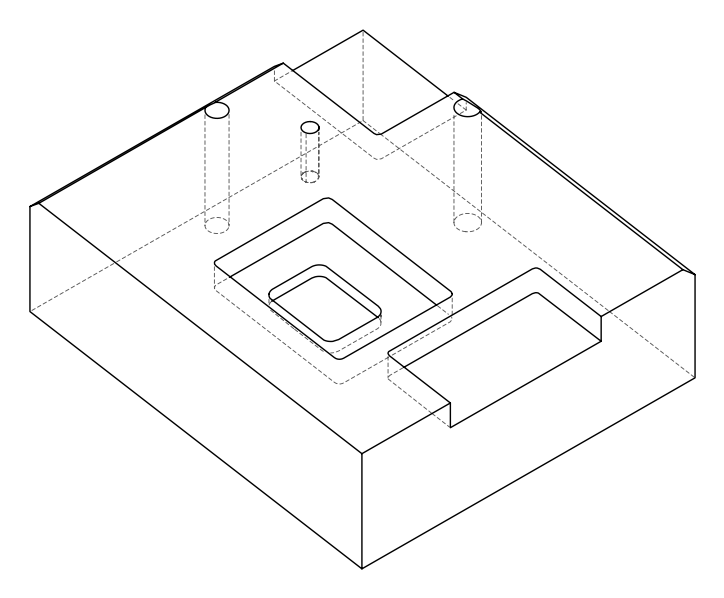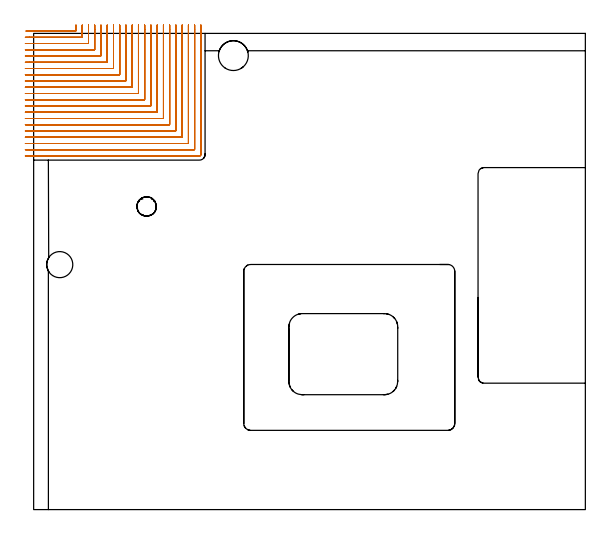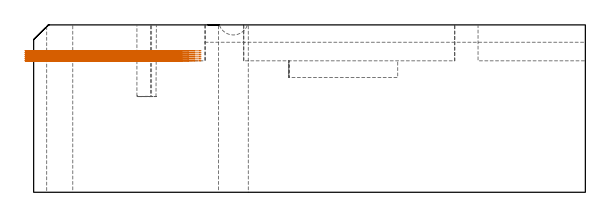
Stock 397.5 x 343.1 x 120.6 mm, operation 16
(PLAN: 19 operations, 15 tool changes, 331.6 min)
(1 SPOT_DRILL | STEP1HOLE | NXT0321_9005460120000 | 0.05 min | 183 mm3)
(2 SPOT_DRILL_1 | STEP1HOLE_1 | NXT0321_9005460120000 | 0.05 min | 183 mm3)
(3 SPOT_DRILL_2 | STEP1POCKET | NXT0321_9005460120000 | 0.03 min | 2 mm3)
(4 DRILL_BLIND_HOLE_INTO_CENTER | STEP1HOLE | NXT0301_092 | 0.08 min | 1729 mm3)
(5 GUN_DRILL_THROUGH_HOLE | STEP1HOLE | UGT0307_009 | 0.61 min | 11714 mm3)
(6 DRILL_TO_ENLARGE_THROUGH_HOLE | STEP1HOLE | UGT0301_256 | 0.52 min | 19802 mm3)
(7 DRILL_BLIND_HOLE_INTO_CENTER_1 | STEP1HOLE_1 | NXT0301_055 | 0.06 min | 526 mm3)
(8 GUN_DRILL_THROUGH_HOLE_1 | STEP1HOLE_1 | UGT0307_006 | 0.62 min | 6979 mm3)
(9 DRILL_TO_ENLARGE_THROUGH_HOLE_1 | STEP1HOLE_1 | NXT0301_102 | 0.51 min | 9529 mm3)
(10 DRILL_TO_ENLARGE_THROUGH_HOLE_2 | STEP1HOLE_1 | UGT0301_052 | 0.52 min | 26519 mm3)
(11 DRILL_BLIND_HOLE_INTO_CENTER_2 | STEP1POCKET | NXT0301_055 | 0.22 min | 2787 mm3)
(12 DRILL_TO_ENLARGE_BLIND_HOLE | STEP1POCKET | UGT0301_374 | 0.22 min | 4054 mm3)
(13 BORE_BLIND_HOLE | STEP1POCKET | UGT0332_064 | 0.22 min | 1095 mm3)
(14 AREA_MILL | FG_CHAMFER_SURFACE | UGT0205_001 | 11.05 min | 21606 mm3)
(15 AREA_MILL_1 | FG_CHAMFER_SURFACE_1 | UGT0205_001 | 8.31 min | 14485 mm3)
(16 MILL_CORNER_NOTCH_RECTANGULAR | CORNER_NOTCH_RECTANGULAR | NXT0201_008 | Follow Part, ap 1.5, ae 75% | 108.59 min | 291078 mm3)
(17 MILL_RECTANGULAR_POCKET | POCKET_RECTANGULAR_STRAIGHT | NXT0201_009 | Follow Part, ap 2, ae 75% | 85.23 min | 469951 mm3)
(18 MILL_RECTANGULAR_POCKET_1 | POCKET_RECTANGULAR_STRAIGHT_1 | UGT0201_100 | Follow Part, ap 4.5, ae 75% | 2.2 min | 54042 mm3)
(19 MILL_SLOT | SLOT_PARTIAL_RECTANGULAR | NXT0201_009 | Follow Part, ap 2, ae 75% | 112.54 min | 310785 mm3)
(TOOL NXT0321_9005460120000 | NC Spot Drill, 142deg, 12mm, Carbide, Uncoated | D12 PA142 FL30 Z2)
(TOOL NXT0301_092 | Carbide Drill 12.1mm [860.1-1210-061A1-MM 2214] | D12.1 PA140 FL77 Z2)
(TOOL UGT0307_009 | Gun Drill 12 mm | D12 PA130 FL24 Z1)
(TOOL UGT0301_256 | Twist Drill 18.8 mm | D18.8 PA118 FL135 Z2)
(TOOL NXT0301_055 | Carbide Drill 8.4mm [860.1-0840-042A1-MM 2214] | D8.4 PA140 FL61 Z2)
(TOOL UGT0307_006 | Gun Drill 9 mm | D9 PA130 FL24 Z1)
(TOOL NXT0301_102 | Carbide Drill 13.5mm [860.1-1350-108A1-MM 2214] | D13.5 PA140 FL123 Z2)
(TOOL UGT0301_052 | Twist Drill 21.5 mm | D21.5 PA118 FL150 Z2)
(TOOL UGT0301_374 | Twist Drill Flat Bottom 13 mm | D13 PA180 FL101 Z2)
(TOOL UGT0332_064 | 14 mm Boring Bar Slip Fit | D14)
(TOOL UGT0205_001 | Chamfer Mill 20 x 3 x 45 deg. | D20 FL50 Z2)
(TOOL NXT0201_008 | ENDMILL 6mm [2P460-0600-NA 1630] | D6 FL26 Z6)
(TOOL NXT0201_009 | ENDMILL 8mm [2P460-0800-NA 1630] | D8 FL26 Z6)
(TOOL UGT0201_100 | End Mill 18 mm | D18 FL22 Z2)
(OP 16 MILL_CORNER_NOTCH_RECTANGULAR, part 2 of 2)
G0 Z130.714
X-6. Y317.8
Z101.926
G1 X-3.
X57.205 F500.
G3 X57.5 Y318.095 R0.3
G1 Y346.1
Y349.1 F250.
G0 Z130.714
X-6. Y313.3
Z101.926
G1 X-3.
X61.705 F500.
G3 X62. Y313.595 R0.3
G1 Y346.1
Y349.1 F250.
G0 Z130.714
X-6. Y308.8
Z101.926
G1 X-3.
X66.204 F500.
G3 X66.5 Y309.096 R0.3
G1 Y346.1
Y349.1 F250.
G0 Z130.714
X-6. Y304.3
Z101.926
G1 X-3.
X70.704 F500.
G3 X71. Y304.596 R0.3
G1 Y346.1
Y349.1 F250.
G0 Z130.714
X-6. Y299.8
Z101.926
G1 X-3.
X75.204 F500.
G3 X75.5 Y300.096 R0.3
G1 Y346.1
Y349.1 F250.
G0 Z130.714
X-6. Y295.3
Z101.926
G1 X-3.
X79.704 F500.
G3 X80. Y295.596 R0.3
G1 Y346.1
Y349.1 F250.
G0 Z130.714
X-6. Y290.8
Z101.926
G1 X-3.
X84.204 F500.
G3 X84.5 Y291.096 R0.3
G1 Y346.1
Y349.1 F250.
G0 Z130.714
X-6. Y286.3
Z101.926
G1 X-3.
X88.703 F500.
G3 X89. Y286.597 R0.3
G1 Y346.1
Y349.1 F250.
G0 Z130.714
X-6. Y281.8
Z101.926
G1 X-3.
X93.203 F500.
G3 X93.5 Y282.097 R0.3
G1 Y346.1
Y349.1 F250.
G0 Z130.714
X-6. Y277.3
Z101.926
G1 X-3.
X97.703 F500.
G3 X98. Y277.597 R0.3
G1 Y346.1
Y349.1 F250.
G0 Z130.714
X-6. Y272.8
Z101.926
G1 X-3.
X102.203 F500.
G3 X102.5 Y273.097 R0.3
G1 Y346.1
Y349.1 F250.
G0 Z130.714
X-6. Y268.3
Z101.926
G1 X-3.
X106.703 F500.
G3 X107. Y268.597 R0.3
G1 Y346.1
Y349.1 F250.
G0 Z130.714
X-6. Y263.8
Z101.926
G1 X-3.
X111.203 F500.
G3 X111.5 Y264.097 R0.3
G1 Y346.1
Y349.1 F250.
G0 Z130.714
X-6. Y259.3
Z101.926
G1 X-3.
X115.703 F500.
G3 X116. Y259.597 R0.3
G1 Y346.1
Y349.1 F250.
G0 Z130.714
X-6. Y254.8
Z101.926
G1 X-3.
X119.5 F500.
G3 X120.5 Y255.8 R1.
G1 Y346.1
Y349.1 F250.
G0 Z130.714
X-5.472 Y344.8
Z100.481
G1 X-2.472
X30.206 F500.
G3 X30.5 Y345.094 R0.3
G1 Y346.1
Y349.1 F250.
G0 Z130.714
X-6. Y340.3
Z100.481
G1 X-3.
X34.706 F500.
G3 X35. Y340.594 R0.3
G1 Y346.1
Y349.1 F250.
G0 Z130.714
X-6. Y335.8
Z100.481
G1 X-3.
X39.206 F500.
G3 X39.5 Y336.094 R0.3
G1 Y346.1
Y349.1 F250.
G0 Z130.714
X-6. Y331.3
Z100.481
G1 X-3.
X43.705 F500.
G3 X44. Y331.595 R0.3
G1 Y346.1
Y349.1 F250.
G0 Z130.714
X-6. Y326.8
Z100.481
G1 X-3.
X48.205 F500.
G3 X48.5 Y327.095 R0.3
G1 Y346.1
Y349.1 F250.
G0 Z130.714
X-6. Y322.3
Z100.481
G1 X-3.
X52.705 F500.
G3 X53. Y322.595 R0.3
G1 Y346.1
Y349.1 F250.
G0 Z130.714
X-6. Y317.8
Z100.481
G1 X-3.
X57.205 F500.
G3 X57.5 Y318.095 R0.3
G1 Y346.1
Y349.1 F250.
G0 Z130.714
X-6. Y313.3
Z100.481
G1 X-3.
X61.705 F500.
G3 X62. Y313.595 R0.3
G1 Y346.1
Y349.1 F250.
G0 Z130.714
X-6. Y308.8
Z100.481
G1 X-3.
X66.204 F500.
G3 X66.5 Y309.096 R0.3
G1 Y346.1
Y349.1 F250.
G0 Z130.714
X-6. Y304.3
Z100.481
G1 X-3.
X70.704 F500.
G3 X71. Y304.596 R0.3
G1 Y346.1
Y349.1 F250.
G0 Z130.714
X-6. Y299.8
Z100.481
G1 X-3.
X75.204 F500.
G3 X75.5 Y300.096 R0.3
G1 Y346.1
Y349.1 F250.
G0 Z130.714
X-6. Y295.3
Z100.481
G1 X-3.
X79.704 F500.
G3 X80. Y295.596 R0.3
G1 Y346.1
Y349.1 F250.
G0 Z130.714
X-6. Y290.8
Z100.481
G1 X-3.
X84.204 F500.
G3 X84.5 Y291.096 R0.3
G1 Y346.1
Y349.1 F250.
G0 Z130.714
X-6. Y286.3
Z100.481
G1 X-3.
X88.703 F500.
G3 X89. Y286.597 R0.3
G1 Y346.1
Y349.1 F250.
G0 Z130.714
X-6. Y281.8
Z100.481
G1 X-3.
X93.203 F500.
G3 X93.5 Y282.097 R0.3
G1 Y346.1
Y349.1 F250.
G0 Z130.714
X-6. Y277.3
Z100.481
G1 X-3.
X97.703 F500.
G3 X98. Y277.597 R0.3
G1 Y346.1
Y349.1 F250.
G0 Z130.714
X-6. Y272.8
Z100.481
G1 X-3.
X102.203 F500.
G3 X102.5 Y273.097 R0.3
G1 Y346.1
Y349.1 F250.
G0 Z130.714
X-6. Y268.3
Z100.481
G1 X-3.
X106.703 F500.
G3 X107. Y268.597 R0.3
G1 Y346.1
Y349.1 F250.
G0 Z130.714
X-6. Y263.8
Z100.481
G1 X-3.
X111.203 F500.
G3 X111.5 Y264.097 R0.3
G1 Y346.1
Y349.1 F250.
G0 Z130.714
X-6. Y259.3
Z100.481
G1 X-3.
X115.703 F500.
G3 X116. Y259.597 R0.3
G1 Y346.1
Y349.1 F250.
G0 Z130.714
X-6. Y254.8
Z100.481
G1 X-3.
X119.5 F500.
G3 X120.5 Y255.8 R1.
G1 Y346.1
Y349.1 F250.
G0 Z130.714
X-5.472 Y344.8
Z99.036
G1 X-2.472
X30.206 F500.
G3 X30.5 Y345.094 R0.3
G1 Y346.1
Y349.1 F250.
G0 Z130.714
X-6. Y340.3
Z99.036
G1 X-3.
X34.706 F500.
G3 X35. Y340.594 R0.3
G1 Y346.1
Y349.1 F250.
G0 Z130.714
X-6. Y335.8
Z99.036
G1 X-3.
X39.206 F500.
G3 X39.5 Y336.094 R0.3
G1 Y346.1
Y349.1 F250.
G0 Z130.714
X-6. Y331.3
Z99.036
G1 X-3.
X43.705 F500.
G3 X44. Y331.595 R0.3
G1 Y346.1
Y349.1 F250.
G0 Z130.714
X-6. Y326.8
Z99.036
G1 X-3.
X48.205 F500.
G3 X48.5 Y327.095 R0.3
G1 Y346.1
Y349.1 F250.
G0 Z130.714
X-6. Y322.3
Z99.036
G1 X-3.
X52.705 F500.
G3 X53. Y322.595 R0.3
G1 Y346.1
Y349.1 F250.
G0 Z130.714
X-6. Y317.8
Z99.036
G1 X-3.
X57.205 F500.
G3 X57.5 Y318.095 R0.3
G1 Y346.1
Y349.1 F250.
G0 Z130.714
X-6. Y313.3
Z99.036
G1 X-3.
X61.705 F500.
G3 X62. Y313.595 R0.3
G1 Y346.1
Y349.1 F250.
G0 Z130.714
X-6. Y308.8
Z99.036
G1 X-3.
X66.204 F500.
G3 X66.5 Y309.096 R0.3
G1 Y346.1
Y349.1 F250.
G0 Z130.714
X-6. Y304.3
Z99.036
G1 X-3.
X70.704 F500.
G3 X71. Y304.596 R0.3
G1 Y346.1
Y349.1 F250.
G0 Z130.714
X-6. Y299.8
Z99.036
G1 X-3.
X75.204 F500.
G3 X75.5 Y300.096 R0.3
G1 Y346.1
Y349.1 F250.
G0 Z130.714
X-6. Y295.3
Z99.036
G1 X-3.
X79.704 F500.
G3 X80. Y295.596 R0.3
G1 Y346.1
Y349.1 F250.
G0 Z130.714
X-6. Y290.8
Z99.036
G1 X-3.
X84.204 F500.
G3 X84.5 Y291.096 R0.3
G1 Y346.1
Y349.1 F250.
G0 Z130.714
X-6. Y286.3
Z99.036
G1 X-3.
X88.703 F500.
G3 X89. Y286.597 R0.3
G1 Y346.1
Y349.1 F250.
G0 Z130.714
X-6. Y281.8
Z99.036
G1 X-3.
X93.203 F500.
G3 X93.5 Y282.097 R0.3
G1 Y346.1
Y349.1 F250.
G0 Z130.714
X-6. Y277.3
Z99.036
G1 X-3.
X97.703 F500.
G3 X98. Y277.597 R0.3
G1 Y346.1
Y349.1 F250.
G0 Z130.714
X-6. Y272.8
Z99.036
G1 X-3.
X102.203 F500.
G3 X102.5 Y273.097 R0.3
G1 Y346.1
Y349.1 F250.
G0 Z130.714
X-6. Y268.3
Z99.036
G1 X-3.
X106.703 F500.
G3 X107. Y268.597 R0.3
G1 Y346.1
Y349.1 F250.
G0 Z130.714
X-6. Y263.8
Z99.036
G1 X-3.
X111.203 F500.
G3 X111.5 Y264.097 R0.3
G1 Y346.1
Y349.1 F250.
G0 Z130.714
X-6. Y259.3
Z99.036
G1 X-3.
X115.703 F500.
G3 X116. Y259.597 R0.3
G1 Y346.1
Y349.1 F250.
G0 Z130.714
X-6. Y254.8
Z99.036
G1 X-3.
X119.5 F500.
G3 X120.5 Y255.8 R1.
G1 Y346.1
Y349.1 F250.
G0 Z130.714
X-5.472 Y344.8
Z97.59
G1 X-2.472
X30.206 F500.
G3 X30.5 Y345.094 R0.3
G1 Y346.1
Y349.1 F250.
G0 Z130.714
X-6. Y340.3
Z97.59
G1 X-3.
X34.706 F500.
G3 X35. Y340.594 R0.3
G1 Y346.1
Y349.1 F250.
G0 Z130.714
X-6. Y335.8
Z97.59
G1 X-3.
X39.206 F500.
G3 X39.5 Y336.094 R0.3
G1 Y346.1
Y349.1 F250.
G0 Z130.714
X-6. Y331.3
Z97.59
G1 X-3.
X43.705 F500.
G3 X44. Y331.595 R0.3
G1 Y346.1
Y349.1 F250.
G0 Z130.714
X-6. Y326.8
Z97.59
G1 X-3.
X48.205 F500.
G3 X48.5 Y327.095 R0.3
G1 Y346.1
Y349.1 F250.
G0 Z130.714
X-6. Y322.3
Z97.59
G1 X-3.
X52.705 F500.
G3 X53. Y322.595 R0.3
G1 Y346.1
Y349.1 F250.
G0 Z130.714
X-6. Y317.8
Z97.59
G1 X-3.
X57.205 F500.
G3 X57.5 Y318.095 R0.3
G1 Y346.1
Y349.1 F250.
G0 Z130.714
X-6. Y313.3
Z97.59
G1 X-3.
X61.705 F500.
G3 X62. Y313.595 R0.3
G1 Y346.1
Y349.1 F250.
G0 Z130.714
X-6. Y308.8
Z97.59
G1 X-3.
X66.204 F500.
G3 X66.5 Y309.096 R0.3
G1 Y346.1
Y349.1 F250.
G0 Z130.714
X-6. Y304.3
Z97.59
G1 X-3.
X70.704 F500.
G3 X71. Y304.596 R0.3
G1 Y346.1
Y349.1 F250.
G0 Z130.714
X-6. Y299.8
Z97.59
G1 X-3.
X75.204 F500.
G3 X75.5 Y300.096 R0.3
G1 Y346.1
Y349.1 F250.
G0 Z130.714
X-6. Y295.3
Z97.59
G1 X-3.
X79.704 F500.
G3 X80. Y295.596 R0.3
G1 Y346.1
Y349.1 F250.
G0 Z130.714
X-6. Y290.8
Z97.59
G1 X-3.
X84.204 F500.
G3 X84.5 Y291.096 R0.3
G1 Y346.1
Y349.1 F250.
G0 Z130.714
X-6. Y286.3
Z97.59
G1 X-3.
X88.703 F500.
G3 X89. Y286.597 R0.3
G1 Y346.1
Y349.1 F250.
G0 Z130.714
X-6. Y281.8
Z97.59
G1 X-3.
X93.203 F500.
G3 X93.5 Y282.097 R0.3
G1 Y346.1
Y349.1 F250.
G0 Z130.714
X-6. Y277.3
Z97.59
G1 X-3.
X97.703 F500.
G3 X98. Y277.597 R0.3
G1 Y346.1
Y349.1 F250.
G0 Z130.714
X-6. Y272.8
Z97.59
G1 X-3.
X102.203 F500.
G3 X102.5 Y273.097 R0.3
G1 Y346.1
Y349.1 F250.
G0 Z130.714
X-6. Y268.3
Z97.59
G1 X-3.
X106.703 F500.
G3 X107. Y268.597 R0.3
G1 Y346.1
Y349.1 F250.
G0 Z130.714
X-6. Y263.8
Z97.59
G1 X-3.
X111.203 F500.
G3 X111.5 Y264.097 R0.3
G1 Y346.1
Y349.1 F250.
G0 Z130.714
X-6. Y259.3
Z97.59
G1 X-3.
X115.703 F500.
G3 X116. Y259.597 R0.3
G1 Y346.1
Y349.1 F250.
G0 Z130.714
X-6. Y254.8
Z97.59
G1 X-3.
X119.5 F500.
G3 X120.5 Y255.8 R1.
G1 Y346.1
Y349.1 F250.
G0 Z130.714
X-5.472 Y344.8
Z96.145
G1 X-2.472
X30.206 F500.
G3 X30.5 Y345.094 R0.3
G1 Y346.1
Y349.1 F250.
G0 Z130.714
X-6. Y340.3
Z96.145
G1 X-3.
X34.706 F500.
G3 X35. Y340.594 R0.3
G1 Y346.1
Y349.1 F250.
G0 Z130.714
X-6. Y335.8
Z96.145
G1 X-3.
X39.206 F500.
G3 X39.5 Y336.094 R0.3
G1 Y346.1
Y349.1 F250.
G0 Z130.714
X-6. Y331.3
Z96.145
G1 X-3.
X43.705 F500.
G3 X44. Y331.595 R0.3
G1 Y346.1
Y349.1 F250.
G0 Z130.714
X-6. Y326.8
Z96.145
G1 X-3.
X48.205 F500.
G3 X48.5 Y327.095 R0.3
G1 Y346.1
Y349.1 F250.
G0 Z130.714
X-6. Y322.3
Z96.145
G1 X-3.
X52.705 F500.
G3 X53. Y322.595 R0.3
G1 Y346.1
Y349.1 F250.
G0 Z130.714
X-6. Y317.8
Z96.145
G1 X-3.
X57.205 F500.
G3 X57.5 Y318.095 R0.3
G1 Y346.1
Y349.1 F250.
G0 Z130.714
X-6. Y313.3
Z96.145
G1 X-3.
X61.705 F500.
G3 X62. Y313.595 R0.3
G1 Y346.1
Y349.1 F250.
G0 Z130.714
X-6. Y308.8
Z96.145
G1 X-3.
X66.204 F500.
G3 X66.5 Y309.096 R0.3
G1 Y346.1
Y349.1 F250.
G0 Z130.714
X-6. Y304.3
Z96.145
G1 X-3.
X70.704 F500.
G3 X71. Y304.596 R0.3
G1 Y346.1
Y349.1 F250.
G0 Z130.714
X-6. Y299.8
Z96.145
G1 X-3.
X75.204 F500.
G3 X75.5 Y300.096 R0.3
G1 Y346.1
Y349.1 F250.
G0 Z130.714
X-6. Y295.3
Z96.145
G1 X-3.
X79.704 F500.
G3 X80. Y295.596 R0.3
G1 Y346.1
Y349.1 F250.
G0 Z130.714
X-6. Y290.8
Z96.145
G1 X-3.
X84.204 F500.
G3 X84.5 Y291.096 R0.3
G1 Y346.1
Y349.1 F250.
G0 Z130.714
X-6. Y286.3
Z96.145
G1 X-3.
X88.703 F500.
G3 X89. Y286.597 R0.3
G1 Y346.1
Y349.1 F250.
G0 Z130.714
X-6. Y281.8
Z96.145
G1 X-3.
X93.203 F500.
G3 X93.5 Y282.097 R0.3
G1 Y346.1
Y349.1 F250.
G0 Z130.714
X-6. Y277.3
Z96.145
G1 X-3.
X97.703 F500.
G3 X98. Y277.597 R0.3
G1 Y346.1
Y349.1 F250.
G0 Z130.714
X-6. Y272.8
Z96.145
G1 X-3.
X102.203 F500.
G3 X102.5 Y273.097 R0.3
G1 Y346.1
Y349.1 F250.
G0 Z130.714
X-6. Y268.3
Z96.145
G1 X-3.
X106.703 F500.
G3 X107. Y268.597 R0.3
G1 Y346.1
Y349.1 F250.
G0 Z130.714
X-6. Y263.8
Z96.145
G1 X-3.
X111.203 F500.
G3 X111.5 Y264.097 R0.3
G1 Y346.1
Y349.1 F250.
G0 Z130.714
X-6. Y259.3
Z96.145
G1 X-3.
X115.703 F500.
G3 X116. Y259.597 R0.3
G1 Y346.1
Y349.1 F250.
G0 Z130.714
X-6. Y254.8
Z96.145
G1 X-3.
X119.5 F500.
G3 X120.5 Y255.8 R1.
G1 Y346.1
Y349.1 F250.
G0 Z130.714
X-5.472 Y344.8
Z94.7
G1 X-2.472
X30.206 F500.
G3 X30.5 Y345.094 R0.3
G1 Y346.1
Y349.1 F250.
G0 Z130.714
X-6. Y340.3
Z94.7
G1 X-3.
X34.706 F500.
G3 X35. Y340.594 R0.3
G1 Y346.1
Y349.1 F250.
G0 Z130.714
X-6. Y335.8
Z94.7
G1 X-3.
X39.206 F500.
G3 X39.5 Y336.094 R0.3
G1 Y346.1
Y349.1 F250.
G0 Z130.714
X-6. Y331.3
Z94.7
G1 X-3.
X43.705 F500.
G3 X44. Y331.595 R0.3
G1 Y346.1
Y349.1 F250.
G0 Z130.714
X-6. Y326.8
Z94.7
G1 X-3.
X48.205 F500.
G3 X48.5 Y327.095 R0.3
G1 Y346.1
Y349.1 F250.
G0 Z130.714
X-6. Y322.3
Z94.7
G1 X-3.
X52.705 F500.
G3 X53. Y322.595 R0.3
G1 Y346.1
Y349.1 F250.
G0 Z130.714
X-6. Y317.8
Z94.7
G1 X-3.
X57.205 F500.
G3 X57.5 Y318.095 R0.3
G1 Y346.1
Y349.1 F250.
G0 Z130.714
X-6. Y313.3
Z94.7
G1 X-3.
X61.705 F500.
G3 X62. Y313.595 R0.3
G1 Y346.1
Y349.1 F250.
G0 Z130.714
X-6. Y308.8
Z94.7
G1 X-3.
X66.204 F500.
G3 X66.5 Y309.096 R0.3
G1 Y346.1
Y349.1 F250.
G0 Z130.714
X-6. Y304.3
Z94.7
G1 X-3.
X70.704 F500.
G3 X71. Y304.596 R0.3
G1 Y346.1
Y349.1 F250.
G0 Z130.714
X-6. Y299.8
Z94.7
G1 X-3.
X75.204 F500.
G3 X75.5 Y300.096 R0.3
G1 Y346.1
Y349.1 F250.
G0 Z130.714
X-6. Y295.3
Z94.7
G1 X-3.
X79.704 F500.
G3 X80. Y295.596 R0.3
G1 Y346.1
Y349.1 F250.
G0 Z130.714
X-6. Y290.8
Z94.7
G1 X-3.
X84.204 F500.
G3 X84.5 Y291.096 R0.3
G1 Y346.1
Y349.1 F250.
G0 Z130.714
X-6. Y286.3
Z94.7
G1 X-3.
X88.703 F500.
G3 X89. Y286.597 R0.3
G1 Y346.1
Y349.1 F250.
G0 Z130.714
X-6. Y281.8
Z94.7
G1 X-3.
X93.203 F500.
G3 X93.5 Y282.097 R0.3
G1 Y346.1
Y349.1 F250.
G0 Z130.714
X-6. Y277.3
Z94.7
G1 X-3.
X97.703 F500.
G3 X98. Y277.597 R0.3
G1 Y346.1
Y349.1 F250.
G0 Z130.714
X-6. Y272.8
Z94.7
G1 X-3.
X102.203 F500.
G3 X102.5 Y273.097 R0.3
G1 Y346.1
Y349.1 F250.
G0 Z130.714
X-6. Y268.3
Z94.7
G1 X-3.
X106.703 F500.
G3 X107. Y268.597 R0.3
G1 Y346.1
Y349.1 F250.
G0 Z130.714
X-6. Y263.8
Z94.7
G1 X-3.
X111.203 F500.
G3 X111.5 Y264.097 R0.3
G1 Y346.1
Y349.1 F250.
G0 Z130.714
X-6. Y259.3
Z94.7
G1 X-3.
X115.703 F500.
G3 X116. Y259.597 R0.3
G1 Y346.1
Y349.1 F250.
G0 Z130.714
X-6. Y254.8
Z94.7
G1 X-3.
X119.5 F500.
G3 X120.5 Y255.8 R1.
G1 Y346.1
Y349.1 F250.
G0 Z130.714
M5
M2
